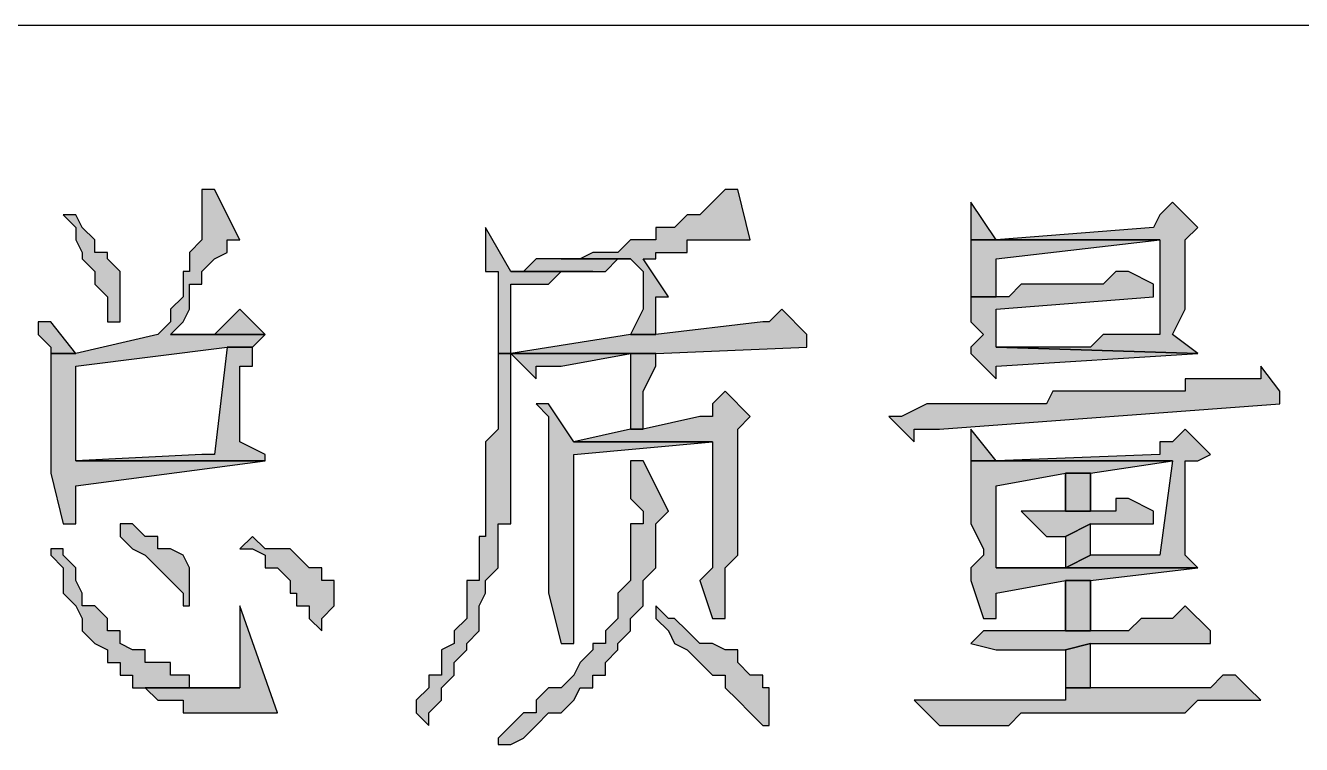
# Model space of a CAD drawing. Extents: x 457 to 4918, y -67 to 391.
# Drawn here: x 3618.59 to 3627.75, y 87.56 to 92.71 of the extents above; entities that cross this region are included whole.
import ezdxf

# ---------------------------------------------------------------- set-up
doc = ezdxf.new("R2010")
doc.units = 0
doc.header["$LTSCALE"] = 40
doc.header["$MEASUREMENT"] = 0
for name, color, linetype in [('at_Entity', 7, 'CONTINUOUS'), ('at_Rect', 7, 'CONTINUOUS'), ('at_Solid', 7, 'CONTINUOUS')]:
    doc.layers.add(name, color=color, linetype=linetype)

msp = doc.modelspace()

# ---------------------------------------------------------------- hatches: boundary and pattern name
at = {"layer": 'at_Solid'}
for points in [[(3619.9509, 91.5364), (3619.8605, 91.5364), (3619.8605, 91.446), (3619.8605, 91.1747), (3619.7701, 91.0843), (3619.7701, 90.9487), (3619.7249, 90.9487), (3619.7249, 90.7679), (3619.6345, 90.6775), (3619.6345, 90.5871), (3619.5441, 90.4967), (3618.9564, 90.3611), (3618.7756, 90.3611), (3618.7756, 90.2707), (3618.7756, 89.5023), (3618.866, 89.1407), (3618.9564, 89.1407), (3618.9564, 89.2311), (3618.9564, 89.4119), (3620.3125, 89.5927), (3618.9564, 89.5927), (3618.9564, 89.6379), (3618.9564, 90.2707), (3620.0413, 90.4063), (3620.2221, 90.4063), (3620.3125, 90.4967), (3619.6345, 90.4967), (3619.7249, 90.5871), (3619.7701, 90.6775), (3619.7701, 90.8583), (3619.8605, 90.8583), (3619.8605, 90.9487), (3619.9509, 91.0391), (3620.0413, 91.0843), (3620.0413, 91.1747), (3620.1317, 91.1747)], [(3623.7026, 91.5364), (3623.6122, 91.5364), (3623.5218, 91.446), (3623.4314, 91.3555), (3623.341, 91.3555), (3623.2506, 91.2651), (3623.115, 91.2651), (3623.115, 91.1747), (3622.9342, 91.1747), (3622.8438, 91.0843), (3622.663, 91.0843), (3622.5726, 91.0391), (3622.437, 91.0391), (3622.9342, 91.0391), (3623.0246, 90.9487), (3623.0246, 90.6775), (3622.9342, 90.4967), (3623.115, 90.4967), (3623.115, 90.5871), (3623.115, 90.7679), (3623.2054, 90.7679), (3623.0246, 91.0391), (3623.115, 91.0391), (3623.115, 91.0843), (3623.341, 91.0843), (3623.341, 91.1747), (3623.793, 91.1747)], [(3625.3751, 91.446), (3625.3751, 91.1747), (3625.5559, 91.1747)], [(3626.8215, 91.446), (3626.7311, 91.3555), (3626.6859, 91.2651), (3625.5559, 91.1747), (3625.3751, 91.1747), (3626.7311, 91.1747), (3626.7311, 90.4967), (3626.6859, 90.4967), (3626.3243, 90.4967), (3626.2339, 90.4063), (3625.5559, 90.4063), (3627.0023, 90.3611), (3626.8215, 90.4967), (3626.9119, 90.6775), (3626.9119, 91.1747), (3627.0023, 91.2651)], [(3618.9564, 91.3555), (3618.866, 91.3555), (3618.9564, 91.2651), (3618.9564, 91.1747), (3619.0016, 91.0843), (3619.0016, 91.0391), (3619.092, 90.9487), (3619.092, 90.8583), (3619.1824, 90.7679), (3619.1824, 90.5871), (3619.2729, 90.5871), (3619.2729, 90.9487), (3619.1824, 91.0391), (3619.1824, 91.0843), (3619.092, 91.0843), (3619.092, 91.1747), (3619.0016, 91.2651)], [(3621.8945, 91.2651), (3621.8945, 90.9487), (3621.9849, 90.9487), (3621.9849, 90.3611), (3622.0753, 90.3611), (3622.0753, 90.8583), (3622.1658, 90.8583), (3622.3466, 90.8583), (3622.437, 90.9487), (3622.663, 90.9487), (3622.0753, 90.9487)], [(3625.3751, 91.1747), (3625.3751, 90.7679), (3625.5559, 90.7679), (3625.5559, 91.0391), (3626.7311, 91.1747)], [(3622.437, 91.0391), (3622.2562, 91.0391), (3622.1658, 90.9487), (3622.0753, 90.9487), (3622.663, 90.9487), (3622.7534, 90.9487), (3622.8438, 91.0391), (3622.9342, 91.0391)], [(3626.5051, 90.9487), (3626.4147, 90.9487), (3626.3243, 90.8583), (3625.7367, 90.8583), (3625.6463, 90.7679), (3625.3751, 90.7679), (3625.3751, 90.6775), (3625.3751, 90.5871), (3625.4655, 90.4967), (3625.3751, 90.4063), (3625.3751, 90.3611), (3625.5559, 90.1803), (3625.5559, 90.2707), (3627.0023, 90.3611), (3625.5559, 90.4063), (3625.5559, 90.6775), (3626.6859, 90.7679), (3626.6859, 90.8583)], [(3620.1317, 90.6775), (3620.0413, 90.5871), (3619.9509, 90.4967), (3619.6345, 90.4967), (3620.3125, 90.4967)], [(3624.019, 90.6775), (3623.9286, 90.5871), (3623.8834, 90.5871), (3623.115, 90.4967), (3622.9342, 90.4967), (3622.0753, 90.3611), (3621.9849, 90.3611), (3621.9849, 90.1803), (3621.9849, 89.8187), (3621.8945, 89.7283), (3621.8945, 89.0503), (3621.8493, 89.0503), (3621.8493, 88.7339), (3621.7589, 88.7339), (3621.7589, 88.4626), (3621.6685, 88.3722), (3621.6685, 88.2818), (3621.5781, 88.2366), (3621.5781, 88.0558), (3621.4877, 88.0558), (3621.4877, 87.9654), (3621.3973, 87.875), (3621.3973, 87.7846), (3621.4877, 87.6942), (3621.4877, 87.7846), (3621.5781, 87.875), (3621.5781, 87.9654), (3621.6685, 88.0558), (3621.6685, 88.1462), (3621.7589, 88.2366), (3621.7589, 88.2818), (3621.8493, 88.3722), (3621.8493, 88.553), (3621.8945, 88.6435), (3621.8945, 88.7339), (3621.9849, 88.8243), (3621.9849, 89.1407), (3622.0753, 89.1407), (3622.0753, 90.3611), (3623.115, 90.3611), (3624.1998, 90.4063), (3624.1998, 90.4967)], [(3618.7756, 90.5871), (3618.6852, 90.5871), (3618.6852, 90.4967), (3618.7756, 90.4063), (3618.7756, 90.3611), (3618.9564, 90.3611)], [(3620.2221, 90.4063), (3620.0413, 90.4063), (3619.9509, 89.6379), (3619.8605, 89.6379), (3618.9564, 89.5927), (3620.3125, 89.5927), (3620.3125, 89.6379), (3620.1317, 89.7283), (3620.1317, 90.2707), (3620.2221, 90.2707)], [(3622.0753, 90.3611), (3622.2562, 90.1803), (3622.2562, 90.2707), (3622.3466, 90.2707), (3622.437, 90.2707), (3622.9342, 90.3611)], [(3623.115, 90.3611), (3622.0753, 90.3611), (3622.9342, 90.3611), (3622.9342, 89.8187), (3623.0246, 89.8187), (3623.0246, 90.0899), (3623.115, 90.2707)], [(3627.4543, 90.2707), (3627.4543, 90.1803), (3627.3639, 90.1803), (3626.9119, 90.1803), (3626.9119, 90.0899), (3625.9627, 90.0899), (3625.9175, 89.9995), (3625.0587, 89.9995), (3624.8778, 89.9091), (3624.7874, 89.9091), (3624.9683, 89.7283), (3624.9683, 89.8187), (3625.0587, 89.8187), (3625.1491, 89.8187), (3627.5899, 89.9995), (3627.5899, 90.0899)], [(3623.6122, 90.0899), (3623.5218, 89.9995), (3623.5218, 89.9091), (3623.4314, 89.9091), (3623.0246, 89.8187), (3622.9342, 89.8187), (3622.5274, 89.7283), (3623.5218, 89.7283), (3623.5218, 89.6379), (3623.5218, 88.8243), (3623.4314, 88.7339), (3623.5218, 88.4626), (3623.6122, 88.4626), (3623.6122, 88.553), (3623.6122, 88.8243), (3623.7026, 88.9147), (3623.7026, 89.8187), (3623.793, 89.9091)], [(3622.3466, 89.9995), (3622.2562, 89.9995), (3622.3466, 89.9091), (3622.3466, 88.6435), (3622.437, 88.2818), (3622.5274, 88.2818), (3622.5274, 88.3722), (3622.5274, 89.6379), (3623.5218, 89.7283), (3622.5274, 89.7283)], [(3625.3751, 89.8187), (3625.3751, 89.5927), (3625.5559, 89.5927)], [(3626.9119, 89.8187), (3626.8215, 89.7283), (3626.7311, 89.7283), (3626.7311, 89.6379), (3625.5559, 89.5927), (3625.3751, 89.5927), (3626.8215, 89.5927), (3626.7311, 88.9147), (3626.2339, 88.9147), (3626.0531, 88.8243), (3625.5559, 88.8243), (3627.0023, 88.8243), (3626.9119, 88.9147), (3626.9119, 89.5927), (3627.0023, 89.5927), (3627.0927, 89.6379)], [(3623.0246, 89.5927), (3622.9342, 89.5927), (3622.9342, 89.4119), (3622.9342, 89.3215), (3623.0246, 89.2311), (3623.0246, 89.1407), (3622.9342, 89.1407), (3622.9342, 88.7339), (3622.8438, 88.6435), (3622.8438, 88.4626), (3622.7534, 88.3722), (3622.7534, 88.2818), (3622.663, 88.2818), (3622.663, 88.2366), (3622.5726, 88.1462), (3622.5274, 88.0558), (3622.437, 87.9654), (3622.3466, 87.9654), (3622.2562, 87.875), (3622.2562, 87.7846), (3622.1658, 87.7846), (3622.0753, 87.6942), (3621.9849, 87.6038), (3621.9849, 87.5586), (3622.0753, 87.5586), (3622.1658, 87.6038), (3622.2562, 87.6942), (3622.3466, 87.7846), (3622.437, 87.7846), (3622.5274, 87.875), (3622.5726, 87.9654), (3622.663, 87.9654), (3622.663, 88.0558), (3622.7534, 88.0558), (3622.7534, 88.1462), (3622.8438, 88.2366), (3622.8438, 88.2818), (3622.9342, 88.3722), (3622.9342, 88.4626), (3623.0246, 88.553), (3623.0246, 88.7339), (3623.115, 88.8243), (3623.115, 89.1407), (3623.2054, 89.2311)], [(3625.3751, 89.5927), (3625.3751, 89.1407), (3625.4655, 88.9599), (3625.4655, 88.9147), (3625.3751, 88.8243), (3625.3751, 88.7339), (3625.4655, 88.4626), (3625.5559, 88.4626), (3625.5559, 88.553), (3625.5559, 88.6435), (3626.0531, 88.7339), (3626.2339, 88.7339), (3627.0023, 88.8243), (3625.5559, 88.8243), (3625.5559, 88.9147), (3625.5559, 89.4119), (3626.0531, 89.5023), (3626.2339, 89.5023), (3626.8215, 89.5927)], [(3626.0531, 89.5023), (3626.0531, 89.2311), (3626.2339, 89.2311), (3626.2339, 89.5023)], [(3626.5051, 89.3215), (3626.4147, 89.3215), (3626.4147, 89.2311), (3625.7367, 89.2311), (3625.9175, 89.0503), (3626.0531, 89.0503), (3626.2339, 89.1407), (3626.6859, 89.1407), (3626.6859, 89.2311)], [(3619.2729, 89.1407), (3619.2729, 89.0503), (3619.3633, 88.9599), (3619.4537, 88.9147), (3619.5441, 88.8243), (3619.6345, 88.7339), (3619.7249, 88.6435), (3619.7249, 88.553), (3619.7701, 88.553), (3619.7701, 88.8243), (3619.7249, 88.9147), (3619.6345, 88.9599), (3619.5441, 88.9599), (3619.5441, 89.0503), (3619.4537, 89.0503), (3619.3633, 89.1407)], [(3626.2339, 89.1407), (3626.0531, 89.0503), (3626.0531, 88.8243), (3626.2339, 88.9147)], [(3620.2221, 89.0503), (3620.1317, 88.9599), (3620.2221, 88.9599), (3620.3125, 88.9147), (3620.3125, 88.8243), (3620.4029, 88.8243), (3620.4933, 88.7339), (3620.4933, 88.6435), (3620.5385, 88.6435), (3620.5385, 88.553), (3620.6289, 88.553), (3620.6289, 88.4626), (3620.7193, 88.3722), (3620.7193, 88.4626), (3620.8097, 88.553), (3620.8097, 88.7339), (3620.7193, 88.7339), (3620.7193, 88.8243), (3620.6289, 88.8243), (3620.5385, 88.9147), (3620.4933, 88.9599), (3620.3125, 88.9599)], [(3618.866, 88.9599), (3618.7756, 88.9599), (3618.7756, 88.9147), (3618.866, 88.8243), (3618.866, 88.6435), (3618.9564, 88.553), (3619.0016, 88.4626), (3619.0016, 88.3722), (3619.092, 88.2818), (3619.1824, 88.2366), (3619.1824, 88.1462), (3619.2729, 88.1462), (3619.2729, 88.0558), (3619.3633, 88.0558), (3619.3633, 87.9654), (3619.4537, 87.9654), (3620.1317, 87.9654), (3620.0413, 87.9654), (3619.7701, 87.9654), (3619.7701, 88.0558), (3619.6345, 88.0558), (3619.6345, 88.1462), (3619.4537, 88.1462), (3619.4537, 88.2366), (3619.3633, 88.2366), (3619.2729, 88.2818), (3619.2729, 88.3722), (3619.1824, 88.3722), (3619.1824, 88.4626), (3619.092, 88.553), (3619.0016, 88.553), (3619.0016, 88.6435), (3618.9564, 88.7339), (3618.9564, 88.8243), (3618.866, 88.9147)], [(3626.0531, 88.7339), (3626.0531, 88.3722), (3626.2339, 88.3722), (3626.2339, 88.7339)], [(3620.1317, 88.553), (3620.1317, 87.9654), (3619.4537, 87.9654), (3619.5441, 87.875), (3619.7249, 87.875), (3619.7249, 87.7846), (3620.4029, 87.7846)], [(3623.115, 88.553), (3623.115, 88.4626), (3623.2054, 88.3722), (3623.2506, 88.2818), (3623.341, 88.2366), (3623.4314, 88.1462), (3623.5218, 88.0558), (3623.6122, 88.0558), (3623.6122, 87.9654), (3623.7026, 87.875), (3623.793, 87.7846), (3623.8834, 87.6942), (3623.9286, 87.6942), (3623.9286, 87.7846), (3623.9286, 87.9654), (3623.8834, 87.9654), (3623.8834, 88.0558), (3623.793, 88.0558), (3623.7026, 88.1462), (3623.7026, 88.2366), (3623.6122, 88.2366), (3623.5218, 88.2818), (3623.4314, 88.2818), (3623.341, 88.3722), (3623.2506, 88.4626), (3623.2054, 88.4626)], [(3626.9119, 88.553), (3626.8215, 88.4626), (3626.5955, 88.4626), (3626.5051, 88.3722), (3625.4655, 88.3722), (3625.3751, 88.2818), (3625.5559, 88.2366), (3626.0531, 88.2366), (3626.2339, 88.2818), (3627.0927, 88.2818), (3627.0927, 88.3722)], [(3626.2339, 88.2818), (3626.0531, 88.2366), (3626.0531, 87.9654), (3626.2339, 87.9654)], [(3627.2735, 88.0558), (3627.1831, 88.0558), (3627.0927, 87.9654), (3626.0531, 87.9654), (3626.0531, 87.875), (3624.9683, 87.875), (3625.1491, 87.6942), (3625.6463, 87.6942), (3625.7367, 87.7846), (3626.9119, 87.7846), (3627.0023, 87.875), (3627.4543, 87.875), (3627.3639, 87.9654)]]:
    msp.add_hatch(color=0, dxfattribs=at).paths.add_polyline_path(points)

# ---------------------------------------------------------------- linework, layer by layer
at = {"layer": 'at_Entity', "color": 0, "lineweight": 20}
for p, q in [((3619.9509, 91.5364), (3619.8605, 91.5364)), ((3619.8605, 91.5364), (3619.8605, 91.446)), ((3620.1317, 91.1747), (3619.9509, 91.5364)), ((3623.6122, 91.5364), (3623.5218, 91.446)), ((3623.7026, 91.5364), (3623.6122, 91.5364)), ((3623.793, 91.1747), (3623.7026, 91.5364)), ((3619.8605, 91.446), (3619.8605, 91.1747)), ((3623.5218, 91.446), (3623.4314, 91.3555)), ((3625.3751, 91.446), (3625.3751, 91.1747)), ((3625.5559, 91.1747), (3625.3751, 91.446)), ((3626.8215, 91.446), (3626.7311, 91.3555)), ((3627.0023, 91.2651), (3626.8215, 91.446)), ((3618.9564, 91.3555), (3618.866, 91.3555)), ((3618.866, 91.3555), (3618.9564, 91.2651)), ((3619.0016, 91.2651), (3618.9564, 91.3555)), ((3623.341, 91.3555), (3623.2506, 91.2651)), ((3623.4314, 91.3555), (3623.341, 91.3555)), ((3626.7311, 91.3555), (3626.6859, 91.2651)), ((3618.9564, 91.2651), (3618.9564, 91.1747)), ((3619.092, 91.1747), (3619.0016, 91.2651)), ((3621.8945, 91.2651), (3621.8945, 90.9487)), ((3622.0753, 90.9487), (3621.8945, 91.2651)), ((3623.2506, 91.2651), (3623.115, 91.2651)), ((3623.115, 91.2651), (3623.115, 91.1747)), ((3626.6859, 91.2651), (3625.5559, 91.1747)), ((3626.9119, 91.1747), (3627.0023, 91.2651)), ((3618.9564, 91.1747), (3619.0016, 91.0843)), ((3619.092, 91.0843), (3619.092, 91.1747)), ((3619.8605, 91.1747), (3619.7701, 91.0843)), ((3620.0413, 91.0843), (3620.0413, 91.1747)), ((3620.0413, 91.1747), (3620.1317, 91.1747)), ((3622.9342, 91.1747), (3622.8438, 91.0843)), ((3623.115, 91.1747), (3622.9342, 91.1747)), ((3623.341, 91.0843), (3623.341, 91.1747)), ((3623.341, 91.1747), (3623.793, 91.1747)), ((3625.3751, 91.1747), (3625.3751, 90.7679)), ((3626.7311, 91.1747), (3625.3751, 91.1747)), ((3625.3751, 91.1747), (3625.5559, 91.1747)), ((3625.5559, 91.1747), (3625.3751, 91.1747)), ((3625.3751, 91.1747), (3626.7311, 91.1747)), ((3625.5559, 91.0391), (3626.7311, 91.1747)), ((3626.7311, 91.1747), (3626.7311, 90.4967)), ((3626.9119, 90.6775), (3626.9119, 91.1747)), ((3619.0016, 91.0843), (3619.0016, 91.0391)), ((3619.1824, 91.0843), (3619.092, 91.0843)), ((3619.1824, 91.0391), (3619.1824, 91.0843)), ((3619.7701, 91.0843), (3619.7701, 90.9487)), ((3619.9509, 91.0391), (3620.0413, 91.0843)), ((3622.663, 91.0843), (3622.5726, 91.0391)), ((3622.8438, 91.0843), (3622.663, 91.0843)), ((3623.115, 91.0391), (3623.115, 91.0843)), ((3623.115, 91.0843), (3623.341, 91.0843)), ((3619.0016, 91.0391), (3619.092, 90.9487)), ((3619.2729, 90.9487), (3619.1824, 91.0391)), ((3619.8605, 90.9487), (3619.9509, 91.0391)), ((3622.2562, 91.0391), (3622.1658, 90.9487)), ((3622.437, 91.0391), (3622.2562, 91.0391)), ((3622.9342, 91.0391), (3622.437, 91.0391)), ((3622.5726, 91.0391), (3622.437, 91.0391)), ((3622.437, 91.0391), (3622.9342, 91.0391)), ((3622.7534, 90.9487), (3622.8438, 91.0391)), ((3622.8438, 91.0391), (3622.9342, 91.0391)), ((3622.9342, 91.0391), (3623.0246, 90.9487)), ((3623.2054, 90.7679), (3623.0246, 91.0391)), ((3623.0246, 91.0391), (3623.115, 91.0391)), ((3625.5559, 90.7679), (3625.5559, 91.0391)), ((3619.092, 90.9487), (3619.092, 90.8583)), ((3619.2729, 90.5871), (3619.2729, 90.9487)), ((3619.7701, 90.9487), (3619.7249, 90.9487)), ((3619.7249, 90.9487), (3619.7249, 90.7679)), ((3619.8605, 90.8583), (3619.8605, 90.9487)), ((3621.8945, 90.9487), (3621.9849, 90.9487)), ((3621.9849, 90.9487), (3621.9849, 90.3611)), ((3622.1658, 90.9487), (3622.0753, 90.9487)), ((3622.0753, 90.9487), (3622.663, 90.9487)), ((3622.663, 90.9487), (3622.0753, 90.9487)), ((3622.3466, 90.8583), (3622.437, 90.9487)), ((3622.437, 90.9487), (3622.663, 90.9487)), ((3622.663, 90.9487), (3622.7534, 90.9487)), ((3623.0246, 90.9487), (3623.0246, 90.6775)), ((3626.4147, 90.9487), (3626.3243, 90.8583)), ((3626.5051, 90.9487), (3626.4147, 90.9487)), ((3626.6859, 90.8583), (3626.5051, 90.9487)), ((3619.092, 90.8583), (3619.1824, 90.7679)), ((3619.7701, 90.6775), (3619.7701, 90.8583)), ((3619.7701, 90.8583), (3619.8605, 90.8583)), ((3622.0753, 90.3611), (3622.0753, 90.8583)), ((3622.0753, 90.8583), (3622.1658, 90.8583)), ((3622.1658, 90.8583), (3622.3466, 90.8583)), ((3625.7367, 90.8583), (3625.6463, 90.7679)), ((3626.3243, 90.8583), (3625.7367, 90.8583)), ((3626.6859, 90.7679), (3626.6859, 90.8583)), ((3619.1824, 90.7679), (3619.1824, 90.5871)), ((3619.7249, 90.7679), (3619.6345, 90.6775)), ((3623.115, 90.5871), (3623.115, 90.7679)), ((3623.115, 90.7679), (3623.2054, 90.7679)), ((3625.6463, 90.7679), (3625.3751, 90.7679)), ((3625.3751, 90.7679), (3625.3751, 90.6775)), ((3625.3751, 90.7679), (3625.5559, 90.7679)), ((3625.5559, 90.6775), (3626.6859, 90.7679)), ((3619.6345, 90.6775), (3619.6345, 90.5871)), ((3619.7249, 90.5871), (3619.7701, 90.6775)), ((3620.1317, 90.6775), (3620.0413, 90.5871)), ((3620.3125, 90.4967), (3620.1317, 90.6775)), ((3623.0246, 90.6775), (3622.9342, 90.4967)), ((3624.019, 90.6775), (3623.9286, 90.5871)), ((3624.1998, 90.4967), (3624.019, 90.6775)), ((3625.3751, 90.6775), (3625.3751, 90.5871)), ((3625.5559, 90.4063), (3625.5559, 90.6775)), ((3626.8215, 90.4967), (3626.9119, 90.6775)), ((3618.7756, 90.5871), (3618.6852, 90.5871)), ((3618.6852, 90.5871), (3618.6852, 90.4967)), ((3618.9564, 90.3611), (3618.7756, 90.5871)), ((3619.1824, 90.5871), (3619.2729, 90.5871)), ((3619.6345, 90.5871), (3619.5441, 90.4967)), ((3619.6345, 90.4967), (3619.7249, 90.5871)), ((3620.0413, 90.5871), (3619.9509, 90.4967)), ((3623.8834, 90.5871), (3623.115, 90.4967)), ((3623.115, 90.4967), (3623.115, 90.5871)), ((3623.9286, 90.5871), (3623.8834, 90.5871)), ((3625.3751, 90.5871), (3625.4655, 90.4967)), ((3618.6852, 90.4967), (3618.7756, 90.4063)), ((3619.5441, 90.4967), (3618.9564, 90.3611)), ((3619.9509, 90.4967), (3619.6345, 90.4967)), ((3619.6345, 90.4967), (3620.3125, 90.4967)), ((3620.3125, 90.4967), (3619.6345, 90.4967)), ((3620.2221, 90.4063), (3620.3125, 90.4967)), ((3622.9342, 90.4967), (3622.0753, 90.3611)), ((3623.115, 90.4967), (3622.9342, 90.4967)), ((3622.9342, 90.4967), (3623.115, 90.4967)), ((3624.1998, 90.4063), (3624.1998, 90.4967)), ((3625.4655, 90.4967), (3625.3751, 90.4063)), ((3626.3243, 90.4967), (3626.2339, 90.4063)), ((3626.6859, 90.4967), (3626.3243, 90.4967)), ((3626.7311, 90.4967), (3626.6859, 90.4967)), ((3627.0023, 90.3611), (3626.8215, 90.4967)), ((3618.7756, 90.4063), (3618.7756, 90.3611)), ((3618.7756, 90.3611), (3618.9564, 90.3611)), ((3618.9564, 90.3611), (3618.7756, 90.3611)), ((3618.7756, 90.3611), (3618.7756, 90.2707)), ((3618.9564, 90.2707), (3620.0413, 90.4063)), ((3620.0413, 90.4063), (3619.9509, 89.6379)), ((3620.2221, 90.4063), (3620.0413, 90.4063)), ((3620.0413, 90.4063), (3620.2221, 90.4063)), ((3620.2221, 90.2707), (3620.2221, 90.4063)), ((3622.0753, 90.3611), (3621.9849, 90.3611)), ((3621.9849, 90.3611), (3621.9849, 90.1803)), ((3621.9849, 90.3611), (3622.0753, 90.3611)), ((3622.0753, 90.3611), (3622.2562, 90.1803)), ((3622.9342, 90.3611), (3622.0753, 90.3611)), ((3623.115, 90.3611), (3622.0753, 90.3611)), ((3622.0753, 90.3611), (3622.9342, 90.3611)), ((3622.0753, 89.1407), (3622.0753, 90.3611)), ((3622.0753, 90.3611), (3623.115, 90.3611)), ((3622.437, 90.2707), (3622.9342, 90.3611)), ((3622.9342, 90.3611), (3622.9342, 89.8187)), ((3623.115, 90.3611), (3624.1998, 90.4063)), ((3623.115, 90.2707), (3623.115, 90.3611)), ((3625.3751, 90.4063), (3625.3751, 90.3611)), ((3625.3751, 90.3611), (3625.5559, 90.1803)), ((3627.0023, 90.3611), (3625.5559, 90.4063)), ((3626.2339, 90.4063), (3625.5559, 90.4063)), ((3625.5559, 90.4063), (3627.0023, 90.3611)), ((3625.5559, 90.2707), (3627.0023, 90.3611)), ((3618.7756, 90.2707), (3618.7756, 89.5023)), ((3618.9564, 89.6379), (3618.9564, 90.2707)), ((3620.1317, 89.7283), (3620.1317, 90.2707)), ((3620.1317, 90.2707), (3620.2221, 90.2707)), ((3622.2562, 90.1803), (3622.2562, 90.2707)), ((3622.2562, 90.2707), (3622.3466, 90.2707)), ((3622.3466, 90.2707), (3622.437, 90.2707)), ((3623.0246, 90.0899), (3623.115, 90.2707)), ((3625.5559, 90.1803), (3625.5559, 90.2707)), ((3627.4543, 90.2707), (3627.4543, 90.1803)), ((3627.5899, 90.0899), (3627.4543, 90.2707)), ((3621.9849, 90.1803), (3621.9849, 89.8187)), ((3627.3639, 90.1803), (3626.9119, 90.1803)), ((3626.9119, 90.1803), (3626.9119, 90.0899)), ((3627.4543, 90.1803), (3627.3639, 90.1803)), ((3623.0246, 89.8187), (3623.0246, 90.0899)), ((3623.6122, 90.0899), (3623.5218, 89.9995)), ((3623.793, 89.9091), (3623.6122, 90.0899)), ((3625.9627, 90.0899), (3625.9175, 89.9995)), ((3626.9119, 90.0899), (3625.9627, 90.0899)), ((3627.5899, 89.9995), (3627.5899, 90.0899)), ((3622.3466, 89.9995), (3622.2562, 89.9995)), ((3622.2562, 89.9995), (3622.3466, 89.9091)), ((3622.5274, 89.7283), (3622.3466, 89.9995)), ((3623.5218, 89.9995), (3623.5218, 89.9091)), ((3625.0587, 89.9995), (3624.8778, 89.9091)), ((3625.9175, 89.9995), (3625.0587, 89.9995)), ((3625.1491, 89.8187), (3627.5899, 89.9995)), ((3622.3466, 89.9091), (3622.3466, 88.6435)), ((3623.4314, 89.9091), (3623.0246, 89.8187)), ((3623.5218, 89.9091), (3623.4314, 89.9091)), ((3623.7026, 89.8187), (3623.793, 89.9091)), ((3624.8778, 89.9091), (3624.7874, 89.9091)), ((3624.7874, 89.9091), (3624.9683, 89.7283)), ((3621.9849, 89.8187), (3621.8945, 89.7283)), ((3622.9342, 89.8187), (3622.5274, 89.7283)), ((3623.0246, 89.8187), (3622.9342, 89.8187)), ((3622.9342, 89.8187), (3623.0246, 89.8187)), ((3623.7026, 88.9147), (3623.7026, 89.8187)), ((3624.9683, 89.7283), (3624.9683, 89.8187)), ((3624.9683, 89.8187), (3625.0587, 89.8187)), ((3625.0587, 89.8187), (3625.1491, 89.8187)), ((3625.3751, 89.8187), (3625.3751, 89.5927)), ((3625.5559, 89.5927), (3625.3751, 89.8187)), ((3626.9119, 89.8187), (3626.8215, 89.7283)), ((3627.0927, 89.6379), (3626.9119, 89.8187)), ((3620.3125, 89.6379), (3620.1317, 89.7283)), ((3621.8945, 89.7283), (3621.8945, 89.0503)), ((3622.5274, 89.6379), (3623.5218, 89.7283)), ((3623.5218, 89.7283), (3622.5274, 89.7283)), ((3622.5274, 89.7283), (3623.5218, 89.7283)), ((3623.5218, 89.7283), (3623.5218, 89.6379)), ((3626.8215, 89.7283), (3626.7311, 89.7283)), ((3626.7311, 89.7283), (3626.7311, 89.6379)), ((3619.8605, 89.6379), (3618.9564, 89.5927)), ((3618.9564, 89.5927), (3618.9564, 89.6379)), ((3619.9509, 89.6379), (3619.8605, 89.6379)), ((3620.3125, 89.5927), (3620.3125, 89.6379)), ((3622.5274, 88.3722), (3622.5274, 89.6379)), ((3623.5218, 89.6379), (3623.5218, 88.8243)), ((3626.7311, 89.6379), (3625.5559, 89.5927)), ((3627.0023, 89.5927), (3627.0927, 89.6379)), ((3618.7756, 89.5023), (3618.866, 89.1407)), ((3618.9564, 89.5927), (3620.3125, 89.5927)), ((3618.9564, 89.4119), (3620.3125, 89.5927)), ((3620.3125, 89.5927), (3618.9564, 89.5927)), ((3623.0246, 89.5927), (3622.9342, 89.5927)), ((3622.9342, 89.5927), (3622.9342, 89.4119)), ((3623.2054, 89.2311), (3623.0246, 89.5927)), ((3625.3751, 89.5927), (3625.3751, 89.1407)), ((3626.8215, 89.5927), (3625.3751, 89.5927)), ((3625.3751, 89.5927), (3625.5559, 89.5927)), ((3625.5559, 89.5927), (3625.3751, 89.5927)), ((3625.3751, 89.5927), (3626.8215, 89.5927)), ((3625.5559, 89.4119), (3626.0531, 89.5023)), ((3626.0531, 89.5023), (3626.2339, 89.5023)), ((3626.2339, 89.5023), (3626.8215, 89.5927)), ((3626.8215, 89.5927), (3626.7311, 88.9147)), ((3626.9119, 88.9147), (3626.9119, 89.5927)), ((3626.9119, 89.5927), (3627.0023, 89.5927)), ((3618.9564, 89.2311), (3618.9564, 89.4119)), ((3622.9342, 89.4119), (3622.9342, 89.3215)), ((3625.5559, 88.9147), (3625.5559, 89.4119)), ((3622.9342, 89.3215), (3623.0246, 89.2311)), ((3626.5051, 89.3215), (3626.4147, 89.3215)), ((3626.4147, 89.3215), (3626.4147, 89.2311)), ((3626.6859, 89.2311), (3626.5051, 89.3215)), ((3618.9564, 89.1407), (3618.9564, 89.2311)), ((3623.0246, 89.2311), (3623.0246, 89.1407)), ((3623.115, 89.1407), (3623.2054, 89.2311)), ((3626.4147, 89.2311), (3625.7367, 89.2311)), ((3625.7367, 89.2311), (3625.9175, 89.0503)), ((3626.6859, 89.1407), (3626.6859, 89.2311)), ((3618.866, 89.1407), (3618.9564, 89.1407)), ((3619.2729, 89.1407), (3619.2729, 89.0503)), ((3619.3633, 89.1407), (3619.2729, 89.1407)), ((3619.4537, 89.0503), (3619.3633, 89.1407)), ((3621.9849, 88.8243), (3621.9849, 89.1407)), ((3621.9849, 89.1407), (3622.0753, 89.1407)), ((3623.0246, 89.1407), (3622.9342, 89.1407)), ((3622.9342, 89.1407), (3622.9342, 88.7339)), ((3623.115, 88.8243), (3623.115, 89.1407)), ((3625.3751, 89.1407), (3625.4655, 88.9599)), ((3626.2339, 89.1407), (3626.0531, 89.0503)), ((3626.0531, 89.0503), (3626.2339, 89.1407)), ((3626.2339, 88.9147), (3626.2339, 89.1407)), ((3626.2339, 89.1407), (3626.6859, 89.1407)), ((3619.2729, 89.0503), (3619.3633, 88.9599)), ((3619.5441, 89.0503), (3619.4537, 89.0503)), ((3619.5441, 88.9599), (3619.5441, 89.0503)), ((3620.2221, 89.0503), (3620.1317, 88.9599)), ((3620.3125, 88.9599), (3620.2221, 89.0503)), ((3621.8945, 89.0503), (3621.8493, 89.0503)), ((3621.8493, 89.0503), (3621.8493, 88.7339)), ((3625.9175, 89.0503), (3626.0531, 89.0503)), ((3626.0531, 89.0503), (3626.0531, 88.8243)), ((3618.866, 88.9599), (3618.7756, 88.9599)), ((3618.7756, 88.9599), (3618.7756, 88.9147)), ((3618.866, 88.9147), (3618.866, 88.9599)), ((3619.3633, 88.9599), (3619.4537, 88.9147)), ((3619.6345, 88.9599), (3619.5441, 88.9599)), ((3619.7249, 88.9147), (3619.6345, 88.9599)), ((3620.1317, 88.9599), (3620.2221, 88.9599)), ((3620.2221, 88.9599), (3620.3125, 88.9147)), ((3620.4933, 88.9599), (3620.3125, 88.9599)), ((3620.5385, 88.9147), (3620.4933, 88.9599)), ((3625.4655, 88.9599), (3625.4655, 88.9147)), ((3618.7756, 88.9147), (3618.866, 88.8243)), ((3618.9564, 88.8243), (3618.866, 88.9147)), ((3619.4537, 88.9147), (3619.5441, 88.8243)), ((3619.7701, 88.8243), (3619.7249, 88.9147)), ((3620.3125, 88.9147), (3620.3125, 88.8243)), ((3620.6289, 88.8243), (3620.5385, 88.9147)), ((3623.6122, 88.8243), (3623.7026, 88.9147)), ((3625.4655, 88.9147), (3625.3751, 88.8243)), ((3625.5559, 88.8243), (3625.5559, 88.9147)), ((3626.0531, 88.8243), (3626.2339, 88.9147)), ((3626.2339, 88.9147), (3626.0531, 88.8243)), ((3626.7311, 88.9147), (3626.2339, 88.9147)), ((3627.0023, 88.8243), (3626.9119, 88.9147)), ((3618.866, 88.8243), (3618.866, 88.6435)), ((3618.9564, 88.7339), (3618.9564, 88.8243)), ((3619.5441, 88.8243), (3619.6345, 88.7339)), ((3619.7701, 88.553), (3619.7701, 88.8243)), ((3620.3125, 88.8243), (3620.4029, 88.8243)), ((3620.4029, 88.8243), (3620.4933, 88.7339)), ((3620.7193, 88.8243), (3620.6289, 88.8243)), ((3620.7193, 88.7339), (3620.7193, 88.8243)), ((3621.8945, 88.7339), (3621.9849, 88.8243)), ((3623.0246, 88.7339), (3623.115, 88.8243)), ((3623.5218, 88.8243), (3623.4314, 88.7339)), ((3623.6122, 88.553), (3623.6122, 88.8243)), ((3625.3751, 88.8243), (3625.3751, 88.7339)), ((3627.0023, 88.8243), (3625.5559, 88.8243)), ((3626.0531, 88.8243), (3625.5559, 88.8243)), ((3625.5559, 88.8243), (3627.0023, 88.8243)), ((3626.2339, 88.7339), (3627.0023, 88.8243)), ((3619.0016, 88.6435), (3618.9564, 88.7339)), ((3619.6345, 88.7339), (3619.7249, 88.6435)), ((3620.4933, 88.7339), (3620.4933, 88.6435)), ((3620.8097, 88.7339), (3620.7193, 88.7339)), ((3620.8097, 88.553), (3620.8097, 88.7339)), ((3621.8493, 88.7339), (3621.7589, 88.7339)), ((3621.7589, 88.7339), (3621.7589, 88.4626)), ((3621.8945, 88.6435), (3621.8945, 88.7339)), ((3622.9342, 88.7339), (3622.8438, 88.6435)), ((3623.0246, 88.553), (3623.0246, 88.7339)), ((3623.4314, 88.7339), (3623.5218, 88.4626)), ((3625.3751, 88.7339), (3625.4655, 88.4626)), ((3625.5559, 88.6435), (3626.0531, 88.7339)), ((3626.0531, 88.7339), (3626.2339, 88.7339)), ((3618.866, 88.6435), (3618.9564, 88.553)), ((3619.0016, 88.553), (3619.0016, 88.6435)), ((3619.7249, 88.6435), (3619.7249, 88.553)), ((3620.4933, 88.6435), (3620.5385, 88.6435)), ((3620.5385, 88.6435), (3620.5385, 88.553)), ((3621.8493, 88.553), (3621.8945, 88.6435)), ((3622.3466, 88.6435), (3622.437, 88.2818)), ((3622.8438, 88.6435), (3622.8438, 88.4626)), ((3625.5559, 88.553), (3625.5559, 88.6435)), ((3618.9564, 88.553), (3619.0016, 88.4626)), ((3619.092, 88.553), (3619.0016, 88.553)), ((3619.1824, 88.4626), (3619.092, 88.553)), ((3619.7249, 88.553), (3619.7701, 88.553)), ((3620.1317, 88.553), (3620.1317, 87.9654)), ((3620.4029, 87.7846), (3620.1317, 88.553)), ((3620.5385, 88.553), (3620.6289, 88.553)), ((3620.6289, 88.553), (3620.6289, 88.4626)), ((3620.7193, 88.4626), (3620.8097, 88.553)), ((3621.8493, 88.3722), (3621.8493, 88.553)), ((3622.9342, 88.4626), (3623.0246, 88.553)), ((3623.115, 88.553), (3623.115, 88.4626)), ((3623.2054, 88.4626), (3623.115, 88.553)), ((3623.6122, 88.4626), (3623.6122, 88.553)), ((3625.5559, 88.4626), (3625.5559, 88.553)), ((3626.9119, 88.553), (3626.8215, 88.4626)), ((3627.0927, 88.3722), (3626.9119, 88.553)), ((3619.0016, 88.4626), (3619.0016, 88.3722)), ((3619.1824, 88.3722), (3619.1824, 88.4626)), ((3620.6289, 88.4626), (3620.7193, 88.3722)), ((3620.7193, 88.3722), (3620.7193, 88.4626)), ((3621.7589, 88.4626), (3621.6685, 88.3722)), ((3622.8438, 88.4626), (3622.7534, 88.3722)), ((3622.9342, 88.3722), (3622.9342, 88.4626)), ((3623.115, 88.4626), (3623.2054, 88.3722)), ((3623.2506, 88.4626), (3623.2054, 88.4626)), ((3623.341, 88.3722), (3623.2506, 88.4626)), ((3623.5218, 88.4626), (3623.6122, 88.4626)), ((3625.4655, 88.4626), (3625.5559, 88.4626)), ((3626.5955, 88.4626), (3626.5051, 88.3722)), ((3626.8215, 88.4626), (3626.5955, 88.4626)), ((3619.0016, 88.3722), (3619.092, 88.2818)), ((3619.2729, 88.3722), (3619.1824, 88.3722)), ((3619.2729, 88.2818), (3619.2729, 88.3722)), ((3621.6685, 88.3722), (3621.6685, 88.2818)), ((3621.7589, 88.2818), (3621.8493, 88.3722)), ((3622.5274, 88.2818), (3622.5274, 88.3722)), ((3622.7534, 88.3722), (3622.7534, 88.2818)), ((3622.8438, 88.2818), (3622.9342, 88.3722)), ((3623.2054, 88.3722), (3623.2506, 88.2818)), ((3623.4314, 88.2818), (3623.341, 88.3722)), ((3625.4655, 88.3722), (3625.3751, 88.2818)), ((3626.5051, 88.3722), (3625.4655, 88.3722)), ((3627.0927, 88.2818), (3627.0927, 88.3722)), ((3619.092, 88.2818), (3619.1824, 88.2366)), ((3619.1824, 88.2366), (3619.1824, 88.1462)), ((3619.3633, 88.2366), (3619.2729, 88.2818)), ((3619.4537, 88.2366), (3619.3633, 88.2366)), ((3619.4537, 88.1462), (3619.4537, 88.2366)), ((3621.6685, 88.2818), (3621.5781, 88.2366)), ((3621.5781, 88.2366), (3621.5781, 88.0558)), ((3621.6685, 88.1462), (3621.7589, 88.2366)), ((3621.7589, 88.2366), (3621.7589, 88.2818)), ((3622.437, 88.2818), (3622.5274, 88.2818)), ((3622.663, 88.2366), (3622.5726, 88.1462)), ((3622.7534, 88.2818), (3622.663, 88.2818)), ((3622.663, 88.2818), (3622.663, 88.2366)), ((3622.7534, 88.1462), (3622.8438, 88.2366)), ((3622.8438, 88.2366), (3622.8438, 88.2818)), ((3623.2506, 88.2818), (3623.341, 88.2366)), ((3623.341, 88.2366), (3623.4314, 88.1462)), ((3623.5218, 88.2818), (3623.4314, 88.2818)), ((3623.6122, 88.2366), (3623.5218, 88.2818)), ((3623.7026, 88.2366), (3623.6122, 88.2366)), ((3623.7026, 88.1462), (3623.7026, 88.2366)), ((3625.3751, 88.2818), (3625.5559, 88.2366)), ((3625.5559, 88.2366), (3626.0531, 88.2366)), ((3626.2339, 88.2818), (3626.0531, 88.2366)), ((3626.0531, 88.2366), (3626.2339, 88.2818)), ((3626.0531, 88.2366), (3626.0531, 87.9654)), ((3626.2339, 87.9654), (3626.2339, 88.2818)), ((3626.2339, 88.2818), (3627.0927, 88.2818)), ((3619.1824, 88.1462), (3619.2729, 88.1462)), ((3619.2729, 88.1462), (3619.2729, 88.0558)), ((3619.6345, 88.1462), (3619.4537, 88.1462)), ((3619.6345, 88.0558), (3619.6345, 88.1462)), ((3621.6685, 88.0558), (3621.6685, 88.1462)), ((3622.5726, 88.1462), (3622.5274, 88.0558)), ((3622.7534, 88.0558), (3622.7534, 88.1462)), ((3623.4314, 88.1462), (3623.5218, 88.0558)), ((3623.793, 88.0558), (3623.7026, 88.1462)), ((3619.2729, 88.0558), (3619.3633, 88.0558)), ((3619.3633, 88.0558), (3619.3633, 87.9654)), ((3619.7701, 88.0558), (3619.6345, 88.0558)), ((3619.7701, 87.9654), (3619.7701, 88.0558)), ((3621.5781, 88.0558), (3621.4877, 88.0558)), ((3621.4877, 88.0558), (3621.4877, 87.9654)), ((3621.5781, 87.9654), (3621.6685, 88.0558)), ((3622.5274, 88.0558), (3622.437, 87.9654)), ((3622.663, 87.9654), (3622.663, 88.0558)), ((3622.663, 88.0558), (3622.7534, 88.0558)), ((3623.5218, 88.0558), (3623.6122, 88.0558)), ((3623.6122, 88.0558), (3623.6122, 87.9654)), ((3623.8834, 88.0558), (3623.793, 88.0558)), ((3623.8834, 87.9654), (3623.8834, 88.0558)), ((3627.1831, 88.0558), (3627.0927, 87.9654)), ((3627.2735, 88.0558), (3627.1831, 88.0558)), ((3627.3639, 87.9654), (3627.2735, 88.0558)), ((3619.3633, 87.9654), (3619.4537, 87.9654)), ((3620.1317, 87.9654), (3619.4537, 87.9654)), ((3619.4537, 87.9654), (3619.5441, 87.875)), ((3619.4537, 87.9654), (3620.1317, 87.9654)), ((3620.0413, 87.9654), (3619.7701, 87.9654)), ((3620.1317, 87.9654), (3620.0413, 87.9654)), ((3621.4877, 87.9654), (3621.3973, 87.875)), ((3621.5781, 87.875), (3621.5781, 87.9654)), ((3622.3466, 87.9654), (3622.2562, 87.875)), ((3622.437, 87.9654), (3622.3466, 87.9654)), ((3622.5274, 87.875), (3622.5726, 87.9654)), ((3622.5726, 87.9654), (3622.663, 87.9654)), ((3623.6122, 87.9654), (3623.7026, 87.875)), ((3623.9286, 87.9654), (3623.8834, 87.9654)), ((3623.9286, 87.7846), (3623.9286, 87.9654)), ((3627.0927, 87.9654), (3626.0531, 87.9654)), ((3626.0531, 87.9654), (3626.0531, 87.875)), ((3626.0531, 87.9654), (3626.2339, 87.9654)), ((3627.4543, 87.875), (3627.3639, 87.9654)), ((3619.5441, 87.875), (3619.7249, 87.875)), ((3619.7249, 87.875), (3619.7249, 87.7846)), ((3621.3973, 87.875), (3621.3973, 87.7846)), ((3621.4877, 87.7846), (3621.5781, 87.875)), ((3622.2562, 87.875), (3622.2562, 87.7846)), ((3622.437, 87.7846), (3622.5274, 87.875)), ((3623.7026, 87.875), (3623.793, 87.7846)), ((3626.0531, 87.875), (3624.9683, 87.875)), ((3624.9683, 87.875), (3625.1491, 87.6942)), ((3626.9119, 87.7846), (3627.0023, 87.875)), ((3627.0023, 87.875), (3627.4543, 87.875)), ((3619.7249, 87.7846), (3620.4029, 87.7846)), ((3621.3973, 87.7846), (3621.4877, 87.6942)), ((3621.4877, 87.6942), (3621.4877, 87.7846)), ((3622.1658, 87.7846), (3622.0753, 87.6942)), ((3622.2562, 87.7846), (3622.1658, 87.7846)), ((3622.2562, 87.6942), (3622.3466, 87.7846)), ((3622.3466, 87.7846), (3622.437, 87.7846)), ((3623.793, 87.7846), (3623.8834, 87.6942)), ((3623.9286, 87.6942), (3623.9286, 87.7846)), ((3625.6463, 87.6942), (3625.7367, 87.7846)), ((3625.7367, 87.7846), (3626.9119, 87.7846)), ((3622.0753, 87.6942), (3621.9849, 87.6038)), ((3622.1658, 87.6038), (3622.2562, 87.6942)), ((3623.8834, 87.6942), (3623.9286, 87.6942)), ((3625.1491, 87.6942), (3625.6463, 87.6942)), ((3621.9849, 87.6038), (3621.9849, 87.5586)), ((3622.0753, 87.5586), (3622.1658, 87.6038)), ((3621.9849, 87.5586), (3622.0753, 87.5586))]:
    msp.add_line(p, q, dxfattribs=at)
at = {"layer": 'at_Entity', "color": 0}
for points in [[(3634.2346, 92.7116), (3516.5748, 92.7116)], [(3619.9509, 91.5364), (3619.8605, 91.5364), (3619.8605, 91.446), (3619.8605, 91.1747), (3619.7701, 91.0843), (3619.7701, 90.9487), (3619.7249, 90.9487), (3619.7249, 90.7679), (3619.6345, 90.6775), (3619.6345, 90.5871), (3619.5441, 90.4967), (3618.9564, 90.3611), (3618.7756, 90.3611), (3618.7756, 90.2707), (3618.7756, 89.5023), (3618.866, 89.1407), (3618.9564, 89.1407), (3618.9564, 89.2311), (3618.9564, 89.4119), (3620.3125, 89.5927), (3618.9564, 89.5927), (3618.9564, 89.6379), (3618.9564, 90.2707), (3620.0413, 90.4063), (3620.2221, 90.4063), (3620.3125, 90.4967), (3619.6345, 90.4967), (3619.7249, 90.5871), (3619.7701, 90.6775), (3619.7701, 90.8583), (3619.8605, 90.8583), (3619.8605, 90.9487), (3619.9509, 91.0391), (3620.0413, 91.0843), (3620.0413, 91.1747), (3620.1317, 91.1747), (3619.9509, 91.5364), (3619.9509, 91.5364), (3619.9509, 91.5364)], [(3623.7026, 91.5364), (3623.6122, 91.5364), (3623.5218, 91.446), (3623.4314, 91.3555), (3623.341, 91.3555), (3623.2506, 91.2651), (3623.115, 91.2651), (3623.115, 91.1747), (3622.9342, 91.1747), (3622.8438, 91.0843), (3622.663, 91.0843), (3622.5726, 91.0391), (3622.437, 91.0391), (3622.9342, 91.0391), (3623.0246, 90.9487), (3623.0246, 90.6775), (3622.9342, 90.4967), (3623.115, 90.4967), (3623.115, 90.5871), (3623.115, 90.7679), (3623.2054, 90.7679), (3623.0246, 91.0391), (3623.115, 91.0391), (3623.115, 91.0843), (3623.341, 91.0843), (3623.341, 91.1747), (3623.793, 91.1747), (3623.7026, 91.5364), (3623.7026, 91.5364), (3623.7026, 91.5364)], [(3625.3751, 91.446), (3625.3751, 91.1747), (3625.5559, 91.1747), (3625.3751, 91.446), (3625.3751, 91.446), (3625.3751, 91.446)], [(3626.8215, 91.446), (3626.7311, 91.3555), (3626.6859, 91.2651), (3625.5559, 91.1747), (3625.3751, 91.1747), (3626.7311, 91.1747), (3626.7311, 90.4967), (3626.6859, 90.4967), (3626.3243, 90.4967), (3626.2339, 90.4063), (3625.5559, 90.4063), (3627.0023, 90.3611), (3626.8215, 90.4967), (3626.9119, 90.6775), (3626.9119, 91.1747), (3627.0023, 91.2651), (3626.8215, 91.446), (3626.8215, 91.446), (3626.8215, 91.446)], [(3618.9564, 91.3555), (3618.866, 91.3555), (3618.9564, 91.2651), (3618.9564, 91.1747), (3619.0016, 91.0843), (3619.0016, 91.0391), (3619.092, 90.9487), (3619.092, 90.8583), (3619.1824, 90.7679), (3619.1824, 90.5871), (3619.2729, 90.5871), (3619.2729, 90.9487), (3619.1824, 91.0391), (3619.1824, 91.0843), (3619.092, 91.0843), (3619.092, 91.1747), (3619.0016, 91.2651), (3618.9564, 91.3555), (3618.9564, 91.3555), (3618.9564, 91.3555)], [(3621.8945, 91.2651), (3621.8945, 90.9487), (3621.9849, 90.9487), (3621.9849, 90.3611), (3622.0753, 90.3611), (3622.0753, 90.8583), (3622.1658, 90.8583), (3622.3466, 90.8583), (3622.437, 90.9487), (3622.663, 90.9487), (3622.0753, 90.9487), (3621.8945, 91.2651), (3621.8945, 91.2651), (3621.8945, 91.2651)], [(3625.3751, 91.1747), (3625.3751, 90.7679), (3625.5559, 90.7679), (3625.5559, 91.0391), (3626.7311, 91.1747), (3625.3751, 91.1747), (3625.3751, 91.1747)], [(3622.437, 91.0391), (3622.2562, 91.0391), (3622.1658, 90.9487), (3622.0753, 90.9487), (3622.663, 90.9487), (3622.7534, 90.9487), (3622.8438, 91.0391), (3622.9342, 91.0391), (3622.437, 91.0391), (3622.437, 91.0391), (3622.437, 91.0391)], [(3626.5051, 90.9487), (3626.4147, 90.9487), (3626.3243, 90.8583), (3625.7367, 90.8583), (3625.6463, 90.7679), (3625.3751, 90.7679), (3625.3751, 90.6775), (3625.3751, 90.5871), (3625.4655, 90.4967), (3625.3751, 90.4063), (3625.3751, 90.3611), (3625.5559, 90.1803), (3625.5559, 90.2707), (3627.0023, 90.3611), (3625.5559, 90.4063), (3625.5559, 90.6775), (3626.6859, 90.7679), (3626.6859, 90.8583), (3626.5051, 90.9487), (3626.5051, 90.9487), (3626.5051, 90.9487)], [(3620.1317, 90.6775), (3620.0413, 90.5871), (3619.9509, 90.4967), (3619.6345, 90.4967), (3620.3125, 90.4967), (3620.1317, 90.6775), (3620.1317, 90.6775), (3620.1317, 90.6775)], [(3624.019, 90.6775), (3623.9286, 90.5871), (3623.8834, 90.5871), (3623.115, 90.4967), (3622.9342, 90.4967), (3622.0753, 90.3611), (3621.9849, 90.3611), (3621.9849, 90.1803), (3621.9849, 89.8187), (3621.8945, 89.7283), (3621.8945, 89.0503), (3621.8493, 89.0503), (3621.8493, 88.7339), (3621.7589, 88.7339), (3621.7589, 88.4626), (3621.6685, 88.3722), (3621.6685, 88.2818), (3621.5781, 88.2366), (3621.5781, 88.0558), (3621.4877, 88.0558), (3621.4877, 87.9654), (3621.3973, 87.875), (3621.3973, 87.7846), (3621.4877, 87.6942), (3621.4877, 87.7846), (3621.5781, 87.875), (3621.5781, 87.9654), (3621.6685, 88.0558), (3621.6685, 88.1462), (3621.7589, 88.2366), (3621.7589, 88.2818), (3621.8493, 88.3722), (3621.8493, 88.553), (3621.8945, 88.6435), (3621.8945, 88.7339), (3621.9849, 88.8243), (3621.9849, 89.1407), (3622.0753, 89.1407), (3622.0753, 90.3611), (3623.115, 90.3611), (3624.1998, 90.4063), (3624.1998, 90.4967), (3624.019, 90.6775), (3624.019, 90.6775), (3624.019, 90.6775)], [(3618.7756, 90.5871), (3618.6852, 90.5871), (3618.6852, 90.4967), (3618.7756, 90.4063), (3618.7756, 90.3611), (3618.9564, 90.3611), (3618.7756, 90.5871), (3618.7756, 90.5871), (3618.7756, 90.5871)], [(3620.2221, 90.4063), (3620.0413, 90.4063), (3619.9509, 89.6379), (3619.8605, 89.6379), (3618.9564, 89.5927), (3620.3125, 89.5927), (3620.3125, 89.6379), (3620.1317, 89.7283), (3620.1317, 90.2707), (3620.2221, 90.2707), (3620.2221, 90.4063), (3620.2221, 90.4063)], [(3622.0753, 90.3611), (3622.2562, 90.1803), (3622.2562, 90.2707), (3622.3466, 90.2707), (3622.437, 90.2707), (3622.9342, 90.3611), (3622.0753, 90.3611), (3622.0753, 90.3611)], [(3623.115, 90.3611), (3622.0753, 90.3611), (3622.9342, 90.3611), (3622.9342, 89.8187), (3623.0246, 89.8187), (3623.0246, 90.0899), (3623.115, 90.2707), (3623.115, 90.3611), (3623.115, 90.3611)], [(3627.4543, 90.2707), (3627.4543, 90.1803), (3627.3639, 90.1803), (3626.9119, 90.1803), (3626.9119, 90.0899), (3625.9627, 90.0899), (3625.9175, 89.9995), (3625.0587, 89.9995), (3624.8778, 89.9091), (3624.7874, 89.9091), (3624.9683, 89.7283), (3624.9683, 89.8187), (3625.0587, 89.8187), (3625.1491, 89.8187), (3627.5899, 89.9995), (3627.5899, 90.0899), (3627.4543, 90.2707), (3627.4543, 90.2707), (3627.4543, 90.2707)], [(3623.6122, 90.0899), (3623.5218, 89.9995), (3623.5218, 89.9091), (3623.4314, 89.9091), (3623.0246, 89.8187), (3622.9342, 89.8187), (3622.5274, 89.7283), (3623.5218, 89.7283), (3623.5218, 89.6379), (3623.5218, 88.8243), (3623.4314, 88.7339), (3623.5218, 88.4626), (3623.6122, 88.4626), (3623.6122, 88.553), (3623.6122, 88.8243), (3623.7026, 88.9147), (3623.7026, 89.8187), (3623.793, 89.9091), (3623.6122, 90.0899), (3623.6122, 90.0899), (3623.6122, 90.0899)], [(3622.3466, 89.9995), (3622.2562, 89.9995), (3622.3466, 89.9091), (3622.3466, 88.6435), (3622.437, 88.2818), (3622.5274, 88.2818), (3622.5274, 88.3722), (3622.5274, 89.6379), (3623.5218, 89.7283), (3622.5274, 89.7283), (3622.3466, 89.9995), (3622.3466, 89.9995), (3622.3466, 89.9995)], [(3625.3751, 89.8187), (3625.3751, 89.5927), (3625.5559, 89.5927), (3625.3751, 89.8187), (3625.3751, 89.8187), (3625.3751, 89.8187)], [(3626.9119, 89.8187), (3626.8215, 89.7283), (3626.7311, 89.7283), (3626.7311, 89.6379), (3625.5559, 89.5927), (3625.3751, 89.5927), (3626.8215, 89.5927), (3626.7311, 88.9147), (3626.2339, 88.9147), (3626.0531, 88.8243), (3625.5559, 88.8243), (3627.0023, 88.8243), (3626.9119, 88.9147), (3626.9119, 89.5927), (3627.0023, 89.5927), (3627.0927, 89.6379), (3626.9119, 89.8187), (3626.9119, 89.8187), (3626.9119, 89.8187)], [(3623.0246, 89.5927), (3622.9342, 89.5927), (3622.9342, 89.4119), (3622.9342, 89.3215), (3623.0246, 89.2311), (3623.0246, 89.1407), (3622.9342, 89.1407), (3622.9342, 88.7339), (3622.8438, 88.6435), (3622.8438, 88.4626), (3622.7534, 88.3722), (3622.7534, 88.2818), (3622.663, 88.2818), (3622.663, 88.2366), (3622.5726, 88.1462), (3622.5274, 88.0558), (3622.437, 87.9654), (3622.3466, 87.9654), (3622.2562, 87.875), (3622.2562, 87.7846), (3622.1658, 87.7846), (3622.0753, 87.6942), (3621.9849, 87.6038), (3621.9849, 87.5586), (3622.0753, 87.5586), (3622.1658, 87.6038), (3622.2562, 87.6942), (3622.3466, 87.7846), (3622.437, 87.7846), (3622.5274, 87.875), (3622.5726, 87.9654), (3622.663, 87.9654), (3622.663, 88.0558), (3622.7534, 88.0558), (3622.7534, 88.1462), (3622.8438, 88.2366), (3622.8438, 88.2818), (3622.9342, 88.3722), (3622.9342, 88.4626), (3623.0246, 88.553), (3623.0246, 88.7339), (3623.115, 88.8243), (3623.115, 89.1407), (3623.2054, 89.2311), (3623.0246, 89.5927), (3623.0246, 89.5927), (3623.0246, 89.5927)], [(3625.3751, 89.5927), (3625.3751, 89.1407), (3625.4655, 88.9599), (3625.4655, 88.9147), (3625.3751, 88.8243), (3625.3751, 88.7339), (3625.4655, 88.4626), (3625.5559, 88.4626), (3625.5559, 88.553), (3625.5559, 88.6435), (3626.0531, 88.7339), (3626.2339, 88.7339), (3627.0023, 88.8243), (3625.5559, 88.8243), (3625.5559, 88.9147), (3625.5559, 89.4119), (3626.0531, 89.5023), (3626.2339, 89.5023), (3626.8215, 89.5927), (3625.3751, 89.5927), (3625.3751, 89.5927)], [(3626.0531, 89.5023), (3626.0531, 89.2311), (3626.2339, 89.2311), (3626.2339, 89.5023), (3626.0531, 89.5023), (3626.0531, 89.5023), (3626.0531, 89.5023)], [(3626.5051, 89.3215), (3626.4147, 89.3215), (3626.4147, 89.2311), (3625.7367, 89.2311), (3625.9175, 89.0503), (3626.0531, 89.0503), (3626.2339, 89.1407), (3626.6859, 89.1407), (3626.6859, 89.2311), (3626.5051, 89.3215), (3626.5051, 89.3215), (3626.5051, 89.3215)], [(3619.2729, 89.1407), (3619.2729, 89.0503), (3619.3633, 88.9599), (3619.4537, 88.9147), (3619.5441, 88.8243), (3619.6345, 88.7339), (3619.7249, 88.6435), (3619.7249, 88.553), (3619.7701, 88.553), (3619.7701, 88.8243), (3619.7249, 88.9147), (3619.6345, 88.9599), (3619.5441, 88.9599), (3619.5441, 89.0503), (3619.4537, 89.0503), (3619.3633, 89.1407), (3619.2729, 89.1407), (3619.2729, 89.1407)], [(3626.2339, 89.1407), (3626.0531, 89.0503), (3626.0531, 88.8243), (3626.2339, 88.9147), (3626.2339, 89.1407), (3626.2339, 89.1407)], [(3620.2221, 89.0503), (3620.1317, 88.9599), (3620.2221, 88.9599), (3620.3125, 88.9147), (3620.3125, 88.8243), (3620.4029, 88.8243), (3620.4933, 88.7339), (3620.4933, 88.6435), (3620.5385, 88.6435), (3620.5385, 88.553), (3620.6289, 88.553), (3620.6289, 88.4626), (3620.7193, 88.3722), (3620.7193, 88.4626), (3620.8097, 88.553), (3620.8097, 88.7339), (3620.7193, 88.7339), (3620.7193, 88.8243), (3620.6289, 88.8243), (3620.5385, 88.9147), (3620.4933, 88.9599), (3620.3125, 88.9599), (3620.2221, 89.0503), (3620.2221, 89.0503), (3620.2221, 89.0503)], [(3618.866, 88.9599), (3618.7756, 88.9599), (3618.7756, 88.9147), (3618.866, 88.8243), (3618.866, 88.6435), (3618.9564, 88.553), (3619.0016, 88.4626), (3619.0016, 88.3722), (3619.092, 88.2818), (3619.1824, 88.2366), (3619.1824, 88.1462), (3619.2729, 88.1462), (3619.2729, 88.0558), (3619.3633, 88.0558), (3619.3633, 87.9654), (3619.4537, 87.9654), (3620.1317, 87.9654), (3620.0413, 87.9654), (3619.7701, 87.9654), (3619.7701, 88.0558), (3619.6345, 88.0558), (3619.6345, 88.1462), (3619.4537, 88.1462), (3619.4537, 88.2366), (3619.3633, 88.2366), (3619.2729, 88.2818), (3619.2729, 88.3722), (3619.1824, 88.3722), (3619.1824, 88.4626), (3619.092, 88.553), (3619.0016, 88.553), (3619.0016, 88.6435), (3618.9564, 88.7339), (3618.9564, 88.8243), (3618.866, 88.9147), (3618.866, 88.9599), (3618.866, 88.9599)], [(3626.0531, 88.7339), (3626.0531, 88.3722), (3626.2339, 88.3722), (3626.2339, 88.7339), (3626.0531, 88.7339), (3626.0531, 88.7339), (3626.0531, 88.7339)], [(3620.1317, 88.553), (3620.1317, 87.9654), (3619.4537, 87.9654), (3619.5441, 87.875), (3619.7249, 87.875), (3619.7249, 87.7846), (3620.4029, 87.7846), (3620.1317, 88.553), (3620.1317, 88.553), (3620.1317, 88.553)], [(3623.115, 88.553), (3623.115, 88.4626), (3623.2054, 88.3722), (3623.2506, 88.2818), (3623.341, 88.2366), (3623.4314, 88.1462), (3623.5218, 88.0558), (3623.6122, 88.0558), (3623.6122, 87.9654), (3623.7026, 87.875), (3623.793, 87.7846), (3623.8834, 87.6942), (3623.9286, 87.6942), (3623.9286, 87.7846), (3623.9286, 87.9654), (3623.8834, 87.9654), (3623.8834, 88.0558), (3623.793, 88.0558), (3623.7026, 88.1462), (3623.7026, 88.2366), (3623.6122, 88.2366), (3623.5218, 88.2818), (3623.4314, 88.2818), (3623.341, 88.3722), (3623.2506, 88.4626), (3623.2054, 88.4626), (3623.115, 88.553), (3623.115, 88.553), (3623.115, 88.553)], [(3626.9119, 88.553), (3626.8215, 88.4626), (3626.5955, 88.4626), (3626.5051, 88.3722), (3625.4655, 88.3722), (3625.3751, 88.2818), (3625.5559, 88.2366), (3626.0531, 88.2366), (3626.2339, 88.2818), (3627.0927, 88.2818), (3627.0927, 88.3722), (3626.9119, 88.553), (3626.9119, 88.553), (3626.9119, 88.553)], [(3626.2339, 88.2818), (3626.0531, 88.2366), (3626.0531, 87.9654), (3626.2339, 87.9654), (3626.2339, 88.2818), (3626.2339, 88.2818)], [(3627.2735, 88.0558), (3627.1831, 88.0558), (3627.0927, 87.9654), (3626.0531, 87.9654), (3626.0531, 87.875), (3624.9683, 87.875), (3625.1491, 87.6942), (3625.6463, 87.6942), (3625.7367, 87.7846), (3626.9119, 87.7846), (3627.0023, 87.875), (3627.4543, 87.875), (3627.3639, 87.9654), (3627.2735, 88.0558), (3627.2735, 88.0558), (3627.2735, 88.0558)]]:
    msp.add_lwpolyline(points, dxfattribs=at)
at = {"layer": 'at_Rect', "color": 0}
for p, q in [((3626.2339, 89.5023), (3626.0531, 89.5023)), ((3626.0531, 89.2311), (3626.0531, 89.5023)), ((3626.2339, 89.5023), (3626.2339, 89.2311)), ((3626.0531, 89.2311), (3626.2339, 89.2311)), ((3626.2339, 88.7339), (3626.0531, 88.7339)), ((3626.0531, 88.3722), (3626.0531, 88.7339)), ((3626.2339, 88.7339), (3626.2339, 88.3722)), ((3626.0531, 88.3722), (3626.2339, 88.3722))]:
    msp.add_line(p, q, dxfattribs=at)

doc.saveas('drawing.dxf')
